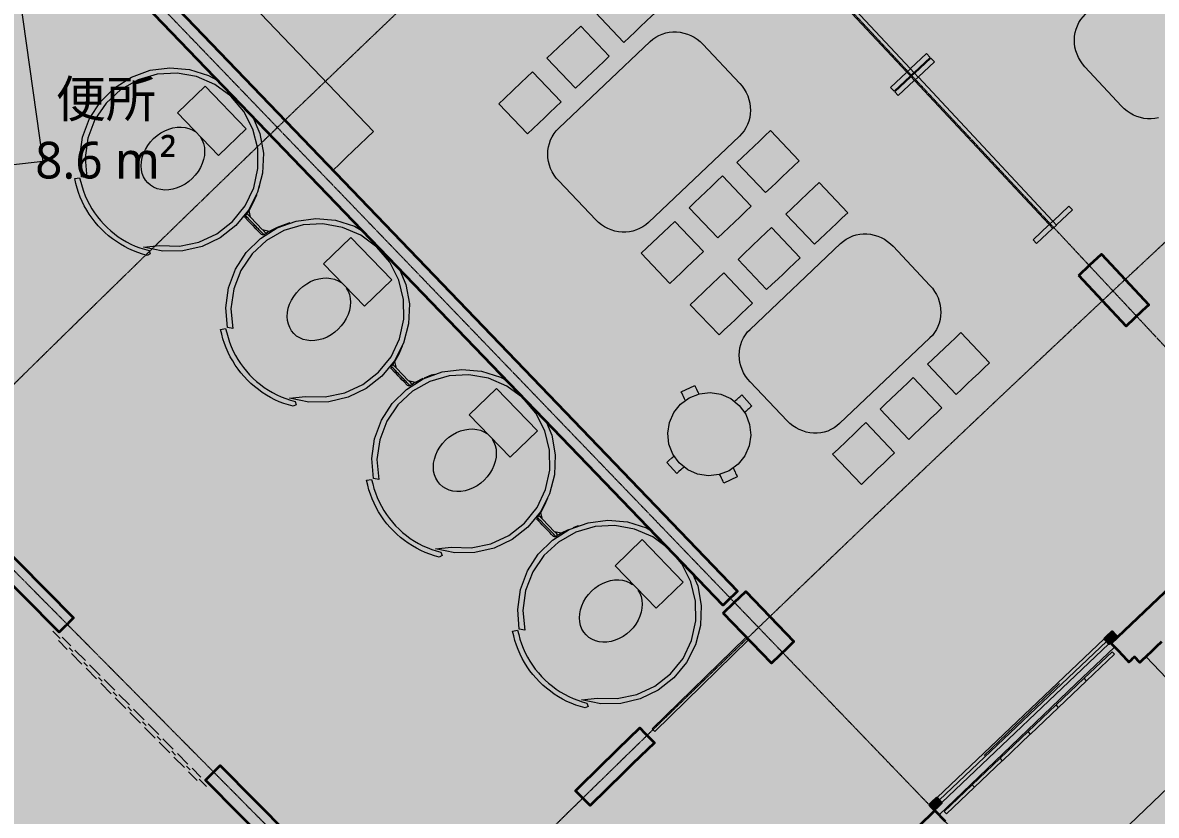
# Model space of a CAD drawing. Header units: millimetres. Extents: x -31757 to 121236, y -27283 to 63658.
# Drawn here: x 64712 to 71250, y 41311 to 45878 of the extents above; entities that cross this region are included whole.
import ezdxf

# ---------------------------------------------------------------- set-up
doc = ezdxf.new("R2010")
doc.units = ezdxf.units.MM
doc.linetypes.add('DASHDOT', pattern=[3.556, 2.54, -0.508, 0, -0.508])
for name, color, linetype, lineweight in [('01_切断（構造・壁）', 7, 'Continuous', 35), ('03_切断（ガラス）', 5, 'Continuous', 13), ('06_部屋の色', 8, 'Continuous', 0), ('07_切断（建具）', 7, 'Continuous', 18), ('10_見えがかり', 7, 'Continuous', 13), ('11_見えがかり（家具）', 8, 'Continuous', 9), ('12_見えがかり（ガラス）', 5, 'Continuous', 9), ('40_通り芯', 1, 'DASHDOT', 9), ('50_寸法', 3, 'Continuous', 9), ('60_部屋名・面積', 7, 'Continuous', 13), ('70_断面の位置', 6, 'DASHDOT', 9)]:
    doc.layers.add(name, color=color, linetype=linetype, lineweight=lineweight)
doc.styles.add('JP', font='NotoSansCJKjp-Regular.otf')

msp = doc.modelspace()

# ---------------------------------------------------------------- hatches: boundary and pattern name
at = {"layer": '01_切断（構造・壁）'}
for points in [[(70802.2, 44422.1), (70866.9, 44482.6), (70933.7, 44545), (71206.9, 44252.8), (71168.8, 44217.2), (71075.4, 44129.9)], [(71086.6, 42199.7), (71082.1, 42204.4), (71081.7, 42204.9), (71031.1, 42258.2), (70995.8, 42295.5), (70988.7, 42302.9), (71452.3, 42742.8), (71922.5, 43189), (71963.6, 43228), (72005.2, 43267.5), (72005.2, 43267.5), (72005.2, 43267.5), (72063.8, 43204.8), (72097.4, 43168.9), (72103.7, 43162.2), (72107.7, 43158), (72107.7, 43158), (72107.7, 43158), (72094.8, 43145.8), (72076.3, 43128.2), (72093.9, 43109.7), (72107.3, 43095.5), (72097.9, 43086.6), (72085.5, 43074.9), (72085.5, 43074.9), (72066.1, 43056.5), (72042, 43033.6), (72013.2, 43006.3), (72005.7, 42999.1), (72005.6, 42999), (72004.9, 42998.4), (72000.9, 42994.6), (72000.9, 42994.6), (71981.5, 42976.2), (71957.3, 42953.3), (71926.5, 42924), (71896.9, 42895.9), (71872.7, 42872.9), (71853.3, 42854.6), (71853.3, 42854.6), (71841.9, 42843.7), (71832.8, 42835), (71812.2, 42815.5), (71788, 42792.6), (71768.7, 42774.2), (71768.7, 42774.2), (71757.2, 42763.3), (71746.9, 42753.6), (71746.9, 42753.6), (71727.6, 42735.2), (71703.4, 42712.3), (71672.6, 42683), (71642.9, 42654.9), (71618.8, 42631.9), (71587.9, 42602.7), (71558.3, 42574.5), (71534.1, 42551.6), (71514.7, 42533.2), (71514.7, 42533.2), (71503.3, 42522.3), (71500.7, 42519.9), (71473.6, 42494.2), (71449.5, 42471.3), (71430.1, 42452.9), (71430.1, 42452.9), (71418.6, 42442), (71408.3, 42432.3), (71408.3, 42432.3), (71402.7, 42426.9), (71402.7, 42426.9), (71345.5, 42372.6), (71345.5, 42372.6), (71334, 42361.7), (71323.7, 42351.9), (71323.7, 42351.9), (71304.3, 42333.5), (71280.2, 42310.6), (71249.3, 42281.4), (71219.7, 42253.2), (71195.5, 42230.3), (71164.7, 42201), (71154.4, 42191.3), (71123.4, 42223.9), (71107.4, 42208.7), (71106, 42207.4), (71092, 42194.1), (71092, 42194.1), (71092, 42194.1)], [(68752.3, 42474.9), (68816.1, 42536.3), (68881.9, 42599.7), (69159.4, 42311.6), (69121.8, 42275.4), (69029.8, 42186.7)], [(70950.6, 42328.6), (70966.6, 42343.8), (70994.1, 42369.9), (71011.5, 42351.6), (71021.6, 42340.9), (70994.1, 42314.8), (70978.1, 42299.6), (70960.7, 42317.9)], [(69940.9, 41370.4), (69956.8, 41385.5), (69984.1, 41411.4), (70001.5, 41393.1), (70011.6, 41382.4), (69984.5, 41356.6), (69968.6, 41341.6), (69951.1, 41359.8)], [(69069.1, 40256.8), (69064.1, 40262), (69012.7, 40314.5), (68969.7, 40358.5), (69444.7, 40822.7), (69524.7, 40900.9), (69525, 40901.1), (69525.3, 40901.5), (69606.9, 40981.2), (69971.8, 41337.7), (69971.8, 41337.7), (69971.8, 41337.7), (70031.8, 41276.4), (70055.5, 41252.1), (70066.1, 41241.2), (70069.3, 41238), (70072.5, 41234.6), (70076.6, 41230.5), (70045.6, 41200.1), (70077, 41168), (70077, 41168), (70077, 41168), (70068.7, 41159.9), (70055.6, 41147), (70055.6, 41147), (70036.4, 41128.3), (70012.7, 41105.1), (69984.8, 41077.8), (69982.5, 41075.6), (69976.5, 41069.7), (69972.1, 41065.4), (69972.1, 41065.4), (69967, 41060.5), (69967, 41060.5), (69910, 41004.8), (69910, 41004.8), (69902.5, 40997.5), (69899.7, 40994.7), (69869.4, 40965.1), (69845.6, 40941.9), (69816.2, 40913.1), (69805.9, 40903.1), (69805.1, 40902.2), (69805.1, 40902.2), (69785.9, 40883.5), (69762.1, 40860.3), (69732.7, 40831.5), (69702.4, 40801.9), (69678.6, 40778.7), (69649.2, 40749.9), (69633, 40734), (69633, 40734), (69576, 40678.4), (69576, 40678.4), (69565.7, 40668.3), (69554.5, 40657.4), (69554.5, 40657.4), (69535.4, 40638.7), (69511.6, 40615.5), (69492.5, 40596.8), (69492.5, 40596.8), (69482.2, 40586.7), (69471, 40575.8), (69471, 40575.8), (69466, 40570.8), (69466, 40570.8), (69409, 40515.2), (69409, 40515.2), (69398.7, 40505.1), (69387.5, 40494.2), (69387.5, 40494.2), (69368.4, 40475.5), (69344.6, 40452.2), (69325.5, 40433.5), (69325.5, 40433.5), (69319.6, 40427.8), (69315.2, 40423.5), (69311.4, 40419.8), (69304, 40412.6), (69304, 40412.6), (69284.9, 40393.9), (69261.1, 40370.6), (69231.7, 40341.9), (69201.4, 40312.3), (69148.2, 40260.3), (69137, 40249.4), (69105.6, 40281.6), (69074.5, 40251.2), (69074.5, 40251.2), (69074.5, 40251.2)]]:
    msp.add_hatch(color=7, dxfattribs=at).paths.add_polyline_path(points)
at = {"layer": '06_部屋の色', "true_color": 0xe9dfcf}
for points in [[(65518, 54580.1), (74066.1, 45167.3), (73035.6, 44217.5), (73059.3, 44191.8), (72028.9, 43242.2), (72005, 43267.7), (68750.7, 46747.5), (68802.2, 46797.3), (68871, 46876.4), (68932.6, 46961.2), (68986.6, 47051.1), (69032.6, 47145.3), (69070.2, 47243.1), (69099, 47343.9), (69119, 47446.8), (69130, 47551.1), (69131.8, 47655.9), (69124.5, 47760.5), (69108.1, 47864), (69082.8, 47965.7), (69048.6, 48064.8), (69006, 48160.6), (68955.2, 48252.3), (68896.6, 48339.2), (68830.6, 48420.7), (68757.8, 48496.1), (68678.6, 48564.8), (68593.8, 48626.5), (68504, 48680.4), (68409.8, 48726.4), (68311.9, 48764), (68211.1, 48792.9), (68108.2, 48812.9), (68004, 48823.8), (67899.1, 48825.7), (67794.6, 48818.3), (67691, 48801.9), (67589.3, 48776.6), (67490.2, 48742.5), (67394.4, 48699.8), (67302.7, 48649), (67215.8, 48590.4), (67134.4, 48524.4), (67110.5, 48501.4), (63320, 52554.5)], [(61585.6, 50908.4), (63320, 52554.5), (67110.5, 48501.4), (67059, 48451.6), (66990.2, 48372.5), (66928.6, 48287.7), (66874.6, 48197.8), (66828.6, 48103.6), (66791.1, 48005.7), (66762.2, 47904.9), (66742.2, 47802), (66731.2, 47697.8), (66729.4, 47593), (66736.7, 47488.4), (66753.1, 47384.9), (66778.4, 47283.1), (66812.6, 47184), (66855.2, 47088.3), (66906, 46996.6), (66964.7, 46909.7), (67030.6, 46828.2), (67103.4, 46752.8), (67182.6, 46684), (67267.4, 46622.4), (67357.2, 46568.4), (67451.5, 46522.4), (67549.3, 46484.9), (67650.1, 46456), (67753, 46436), (67857.2, 46425), (67962.1, 46423.2), (68066.6, 46430.5), (68170.2, 46446.9), (68271.9, 46472.3), (68371, 46506.4), (68466.8, 46549), (68558.5, 46599.9), (68645.4, 46658.5), (68726.8, 46724.4), (68750.7, 46747.5), (72005, 43267.7), (70988.4, 42303), (71012.5, 42277.6), (69996.1, 41313.1), (69971.8, 41338.3), (60493.7, 51180.5), (60929.3, 51593.9)], [(67967.2, 39379.3), (58346, 49081.7), (60493.7, 51180.5), (69971.8, 41338.3), (68969.5, 40358.8), (68994, 40333.7), (67991.8, 39354.4)], [(60953.9, 49121.6), (61066.2, 49230.8), (61178.6, 49339.9), (61251.3, 49410.5), (61388.7, 49543.5), (61403.5, 49557.8), (61411.6, 49565.7), (61741.6, 49884.2), (64100.2, 47434.9), (64447.6, 44985.9), (67942.1, 41409.8), (67889.1, 41358), (67793.3, 41264.2), (67513.4, 40989.6), (67464.8, 40941.7), (67365.7, 40844.2), (67348.8, 40827.5), (67253.1, 40733.1), (67226.8, 40707.2), (66936.1, 40419.6), (63415, 43970.6), (63049.8, 46416.3), (60673.5, 48848), (60674.9, 48849.4), (60877, 49046.7)], [(58346, 49081.7), (67967.2, 39379.3), (66979.3, 38385.2), (67004.1, 38360.5), (66016.4, 37366.6), (65991.4, 37391.1), (62587.7, 40724.5), (62601.4, 40737.7), (62670.1, 40816.8), (62731.7, 40901.6), (62785.7, 40991.4), (62831.7, 41085.7), (62869.3, 41183.5), (62898.2, 41284.3), (62918.2, 41387.2), (62929.1, 41491.5), (62930.9, 41596.3), (62923.6, 41700.8), (62907.2, 41804.4), (62881.9, 41906.1), (62847.7, 42005.2), (62805.1, 42101), (62754.3, 42192.7), (62695.7, 42279.6), (62629.7, 42361), (62556.9, 42436.4), (62477.8, 42505.2), (62392.9, 42566.8), (62303.1, 42620.8), (62208.9, 42666.8), (62111, 42704.4), (62010.2, 42733.3), (61907.3, 42753.3), (61803.1, 42764.2), (61698.3, 42766), (61593.7, 42758.7), (61490.1, 42742.3), (61388.4, 42717), (61289.3, 42682.8), (61193.5, 42640.2), (61101.9, 42589.4), (61014.9, 42530.8), (60933.5, 42464.8), (60871.7, 42405.1), (56229.2, 46951.8)], [(71004.3, 44337.7), (73081.2, 46251.8), (74066.1, 45167.3), (73035.6, 44217.5), (73059.3, 44191.8), (72028.9, 43242.2)], [(69971.8, 41338.3), (68955.6, 42393.5), (71004.3, 44337.7), (72005, 43267.7), (70988.4, 42303), (71012.5, 42277.6), (69996.1, 41313.1)], [(67967.2, 39379.3), (66935.6, 40419.5), (68955.6, 42393.5), (69971.8, 41338.3), (68969.5, 40358.8), (68994, 40333.7), (67991.8, 39354.4)]]:
    msp.add_hatch(color=8, dxfattribs=at).paths.add_polyline_path(points)
at = {"layer": '06_部屋の色', "true_color": 0x6fa96e}
h = msp.add_hatch(color=8, dxfattribs=at)
h.paths.add_polyline_path([(63901.6, 51933.9), (64015.3, 52040.2), (64244.4, 52253.9), (64474, 52467.2), (64703.8, 52680.2), (64934, 52892.8), (65164.5, 53105), (65395.3, 53316.9), (65626.5, 53528.5), (65857.9, 53739.7), (66089.8, 53950.5), (73081.4, 46251.4), (72861.5, 46051.3), (72641.8, 45851), (72422.5, 45650.2), (72203.5, 45449.2), (71984.8, 45247.8), (71766.4, 45046), (71548.3, 44843.9), (71330.5, 44641.5), (71113, 44438.8), (71005.1, 44337.9), (71005.1, 44337.9), (71005.1, 44337.9), (71005.1, 44337.9), (70895.9, 44235.7), (70679, 44032.3), (70462.5, 43828.5), (70246.3, 43624.4), (70030.4, 43420), (69814.8, 43215.3), (69599.5, 43010.2), (69384.6, 42804.8), (69169.9, 42599), (68955.6, 42393), (61741.6, 49884.2), (61967.4, 50101.3), (62193.6, 50318.2), (62420.2, 50534.6), (62647.1, 50750.8), (62874.3, 50966.6), (63101.8, 51182), (63329.7, 51397.1), (63557.9, 51611.8), (63786.4, 51826.2), (63897.9, 51930.5)])
h.paths.add_polyline_path([(66729.4, 47593), (66736.7, 47488.4), (66753.1, 47384.9), (66778.4, 47283.1), (66812.6, 47184), (66855.2, 47088.3), (66906, 46996.6), (66964.7, 46909.7), (67030.6, 46828.2), (67103.4, 46752.8), (67182.6, 46684), (67267.4, 46622.4), (67357.2, 46568.4), (67451.5, 46522.4), (67549.3, 46484.9), (67650.1, 46456), (67753, 46436), (67857.2, 46425), (67962.1, 46423.2), (68066.6, 46430.5), (68170.2, 46446.9), (68271.9, 46472.3), (68371, 46506.4), (68466.8, 46549), (68558.5, 46599.9), (68645.4, 46658.5), (68726.8, 46724.4), (68747.7, 46744.6), (68751.3, 46748), (68751.3, 46748), (68802.2, 46797.3), (68871, 46876.4), (68932.6, 46961.2), (68986.6, 47051.1), (69032.6, 47145.3), (69070.2, 47243.1), (69099, 47343.9), (69119, 47446.8), (69130, 47551.1), (69131.8, 47655.9), (69124.5, 47760.5), (69108.1, 47864), (69082.8, 47965.7), (69048.6, 48064.8), (69006, 48160.6), (68955.2, 48252.3), (68896.6, 48339.2), (68830.6, 48420.7), (68757.8, 48496.1), (68678.6, 48564.8), (68593.8, 48626.5), (68504, 48680.4), (68409.8, 48726.4), (68311.9, 48764), (68211.1, 48792.9), (68108.2, 48812.9), (68004, 48823.8), (67899.1, 48825.7), (67794.6, 48818.3), (67691, 48801.9), (67589.3, 48776.6), (67490.2, 48742.5), (67394.4, 48699.8), (67302.7, 48649), (67215.8, 48590.4), (67134.4, 48524.4), (67111.1, 48501.9), (67059, 48451.6), (66990.2, 48372.5), (66928.6, 48287.7), (66874.6, 48197.8), (66828.6, 48103.6), (66791.1, 48005.7), (66762.2, 47904.9), (66742.2, 47802), (66731.2, 47697.8)], flags=0)
at = {"layer": '06_部屋の色', "true_color": 0x86bc78}
h = msp.add_hatch(color=8, dxfattribs=at)
h.paths.add_polyline_path([(57514.3, 45692.3), (57624.6, 45804.9), (57844.2, 46028.4), (58064.2, 46251.6), (58284.4, 46474.5), (58505.1, 46697), (58726, 46919.1), (58947.3, 47141), (59169, 47362.5), (59391, 47583.6), (59613.3, 47804.4), (66936.1, 40419.6), (66725.2, 40210), (66514.5, 40000.2), (66304.2, 39790), (66094.2, 39579.6), (65884.6, 39368.8), (65675.2, 39157.6), (65466.2, 38946.2), (65257.5, 38734.4), (65049.2, 38522.3), (64944.5, 38415.4), (64841.1, 38309.9), (64633.4, 38097.1), (64426, 37884.1), (64219, 37670.7), (64012.3, 37457), (63805.9, 37243), (63599.8, 37028.7), (63394.1, 36814), (63188.7, 36599.1), (62983.6, 36383.8), (55447.8, 43551.2), (55663.9, 43778), (55880.4, 44004.6), (56097.2, 44230.8), (56314.3, 44456.7), (56531.9, 44682.2), (56749.7, 44907.4), (56967.9, 45132.3), (57186.5, 45356.8), (57405.4, 45581), (57510.8, 45688.7)])
h.paths.add_polyline_path([(60530.3, 41638.2), (60528.5, 41533.4), (60535.8, 41428.8), (60552.2, 41325.2), (60577.6, 41223.5), (60611.7, 41124.4), (60654.3, 41028.6), (60705.1, 40937), (60763.8, 40850), (60829.7, 40768.6), (60902.6, 40693.2), (60981.7, 40624.4), (61066.5, 40562.8), (61156.3, 40508.8), (61250.6, 40462.8), (61348.4, 40425.3), (61449.2, 40396.4), (61552.1, 40376.4), (61656.4, 40365.4), (61761.2, 40363.6), (61865.7, 40370.9), (61969.3, 40387.3), (62071, 40412.6), (62170.1, 40446.8), (62265.9, 40489.4), (62357.6, 40540.2), (62444.5, 40598.9), (62525.9, 40664.8), (62583.5, 40720.4), (62587.2, 40724), (62601.4, 40737.7), (62670.1, 40816.8), (62731.7, 40901.6), (62785.7, 40991.4), (62831.7, 41085.7), (62869.3, 41183.5), (62898.2, 41284.3), (62918.2, 41387.2), (62929.1, 41491.5), (62930.9, 41596.3), (62923.6, 41700.8), (62907.2, 41804.4), (62881.9, 41906.1), (62847.7, 42005.2), (62805.1, 42101), (62754.3, 42192.7), (62695.7, 42279.6), (62629.7, 42361), (62556.9, 42436.4), (62477.8, 42505.2), (62392.9, 42566.8), (62303.1, 42620.8), (62208.9, 42666.8), (62111, 42704.4), (62010.2, 42733.3), (61907.3, 42753.3), (61803.1, 42764.2), (61698.3, 42766), (61593.7, 42758.7), (61490.1, 42742.3), (61388.4, 42717), (61289.3, 42682.8), (61193.5, 42640.2), (61101.9, 42589.4), (61014.9, 42530.8), (60933.5, 42464.8), (60871.2, 42404.6), (60858.1, 42392), (60789.3, 42312.8), (60727.7, 42228), (60673.7, 42138.2), (60627.7, 42044), (60590.2, 41946.1), (60561.3, 41845.3), (60541.3, 41742.4)], flags=0)
at = {"layer": '06_部屋の色', "true_color": 0xd5ebee}
msp.add_hatch(color=8, dxfattribs=at).paths.add_polyline_path([(68208.2, 41669.4), (68101.8, 41565.7), (67995.4, 41461.9), (67942.1, 41409.8), (64447.6, 44985.9), (64100.2, 47434.9), (68955.6, 42393), (68848.6, 42289.8), (68741.7, 42186.6), (68634.8, 42083.3), (68528.1, 41980), (68421.4, 41876.5), (68314.8, 41773)])
at = {"layer": '06_部屋の色', "true_color": 0xd8ccb8}
msp.add_hatch(color=8, dxfattribs=at).paths.add_polyline_path([(46090.2, 13394.3), (46610.4, 14131.8), (47134.1, 14866.8), (47661.3, 15599.3), (48191.9, 16329.3), (48725.9, 17056.8), (49263.4, 17781.8), (49804.3, 18504.2), (50348.5, 19224.1), (50896.2, 19941.4), (51447.2, 20656.2), (52001.6, 21368.3), (52559.4, 22077.8), (53120.5, 22784.7), (53684.9, 23488.9), (54252.6, 24190.4), (54823.6, 24889.3), (55397.9, 25585.4), (55975.5, 26278.9), (56556.3, 26969.6), (57140.4, 27657.6), (57727.8, 28342.8), (58318.3, 29025.2), (58912.1, 29704.9), (59509, 30381.7), (60109.2, 31055.7), (60712.5, 31726.9), (61318.9, 32395.3), (61928.6, 33060.7), (62541.3, 33723.3), (63157.1, 34383), (63776.1, 35039.8), (64398.1, 35693.7), (65023.3, 36344.6), (65651.4, 36992.6), (66282.7, 37637.6), (66916.9, 38279.6), (67554.2, 38918.6), (68194.5, 39554.6), (68837.8, 40187.6), (69484, 40817.5), (70133.2, 41444.4), (70785.4, 42068.3), (71440.5, 42689), (72098.5, 43306.7), (72759.4, 43921.2), (73423.2, 44532.7), (74089.9, 45140.9), (75098.3, 44030.5), (74436.8, 43427), (73778.2, 42820.3), (73122.5, 42210.6), (72469.6, 41597.8), (71819.7, 40981.9), (71172.6, 40363), (70528.5, 39741), (69887.3, 39116), (69249.1, 38487.9), (68613.8, 37856.9), (67981.5, 37222.9), (67352.2, 36585.9), (66726, 35945.9), (66102.7, 35303), (65482.5, 34657.2), (64865.3, 34008.5), (64251.2, 33356.8), (63640.2, 32702.3), (63032.2, 32044.9), (62427.4, 31384.7), (61825.7, 30721.6), (61227.1, 30055.6), (60631.7, 29386.9), (60039.4, 28715.3), (59450.3, 28041), (58864.3, 27363.9), (58281.6, 26684.1), (57702.1, 26001.5), (57125.8, 25316.2), (56552.7, 24628.2), (55982.9, 23937.5), (55416.4, 23244.1), (54853.1, 22548), (54293.1, 21849.3), (53736.4, 21148), (53183.1, 20444), (52633, 19737.5), (52086.3, 19028.4), (51542.9, 18316.7), (51002.9, 17602.4), (50466.3, 16885.6), (49933, 16166.3), (49403.2, 15444.5), (48876.7, 14720.2), (48353.7, 13993.4), (47834.1, 13264.2), (47317.9, 12532.5), (46805.2, 11798.4), (46296, 11061.9), (45790.2, 10323), (45287.9, 9581.8), (44789.2, 8838.1), (44293.9, 8092.2), (43802.2, 7343.9), (43313.9, 6593.3), (42829.3, 5840.4), (42348.2, 5085.2), (41870.6, 4327.7), (41396.6, 3568.1), (40122.1, 4359.1), (40599.9, 5124.8), (41081.2, 5888.2), (41566.1, 6649.3), (42054.6, 7408.1), (42546.7, 8164.7), (43042.3, 8918.9), (43541.5, 9670.8), (44044.2, 10420.3), (44550.4, 11167.4), (45060.2, 11912.1), (45573.4, 12654.4)])

# ---------------------------------------------------------------- linework, layer by layer
at = {"layer": '01_切断（構造・壁）'}
for points in [[(68835.3, 42603.2), (68822.3, 42590.6), (68781.6, 42551.5), (68752.7, 42523.6), (68750.3, 42521.3), (68468.2, 42814.1), (66969.8, 44369.2), (66969.8, 44369.2), (63917.5, 47537), (63961.5, 47579.3), (64002.3, 47618.7), (64005.4, 47621.7), (64028.3, 47597.8), (66421.8, 45110.9), (66421.8, 45110.9), (68835.3, 42603.2), (68835.3, 42603.2), (68835.3, 42603.2)], [(64051.9, 43411.5), (65006, 42448.8), (64980.4, 42423.5), (64970, 42413.1), (64954.1, 42397.3), (64922.4, 42365.9), (62637.1, 44669.1)], [(70802.2, 44422.1), (70866.9, 44482.6), (70933.7, 44545), (71206.9, 44252.8), (71168.8, 44217.2), (71075.4, 44129.9), (70802.2, 44422.1)], [(71086.6, 42199.7), (71082.1, 42204.4), (71081.7, 42204.9), (71031.1, 42258.2), (70995.8, 42295.5), (70988.7, 42302.9), (71452.3, 42742.8)], [(68752.3, 42474.9), (68816.1, 42536.3), (68881.9, 42599.7), (69159.4, 42311.6), (69121.8, 42275.4), (69029.8, 42186.7), (68752.3, 42474.9)], [(70950.6, 42328.6), (70966.6, 42343.8), (70994.1, 42369.9), (71011.5, 42351.6), (71021.6, 42340.9), (70994.1, 42314.8), (70978.1, 42299.6), (70960.7, 42317.9), (70950.6, 42328.6)], [(71280.2, 42310.6), (71249.3, 42281.4), (71219.7, 42253.2), (71195.5, 42230.3), (71164.7, 42201), (71154.4, 42191.3), (71123.4, 42223.9), (71107.4, 42208.7), (71106, 42207.4), (71092, 42194.1), (71092, 42194.1), (71092, 42194.1), (71086.6, 42199.7)], [(68027.1, 41576.4), (68147, 41693.3), (68271.1, 41814.2), (68271.1, 41814.2), (68271.1, 41814.2), (68299.7, 41784.8), (68354.8, 41728.2), (68273.7, 41649.2), (68227.9, 41604.6), (68176.7, 41554.6), (67984.1, 41366.9), (67955.4, 41396.3), (67900.2, 41452.7), (67900.2, 41452.7), (67900.2, 41452.7), (67930.9, 41482.7), (68027.1, 41576.4)], [(66783.6, 40595.2), (66729.8, 40541.8), (66729.8, 40541.8), (66729.8, 40541.8), (66162.6, 41113.5), (65766.4, 41512.8), (65801.5, 41547.7), (65851.9, 41597.7), (65851.9, 41597.7), (65851.9, 41597.7), (66247.9, 41198.1), (66766.4, 40674.9), (66814.7, 40626.1), (66814.7, 40626.1), (66814.7, 40626.1), (66783.6, 40595.2)], [(69940.9, 41370.4), (69956.8, 41385.5), (69984.1, 41411.4), (70001.5, 41393.1), (70011.6, 41382.4), (69984.5, 41356.6), (69968.6, 41341.6), (69951.1, 41359.8), (69940.9, 41370.4)], [(69606.9, 40981.2), (69971.8, 41337.7), (69971.8, 41337.7), (69971.8, 41337.7), (70031.8, 41276.4)]]:
    msp.add_lwpolyline(points, dxfattribs=at)
at = {"layer": '03_切断（ガラス）'}
for points in [[(70964.3, 42314.1), (69997.9, 41397)], [(70256.9, 41655.8), (70473.9, 41863.1), (70690.9, 42070.4)]]:
    msp.add_lwpolyline(points, dxfattribs=at)
at = {"layer": '07_切断（建具）'}
for points in [[(64885.4, 42371.5), (64927.7, 42328.9)], [(64980.5, 42275.7), (65001.6, 42254.4)], [(65086.2, 42169.2), (65065, 42190.5)], [(65170.7, 42084), (65149.6, 42105.3)], [(65234.1, 42020.1), (65255.2, 41998.8)], [(65318.6, 41935), (65339.8, 41913.7)], [(65403.2, 41849.8), (65424.3, 41828.5)], [(65508.8, 41743.3), (65487.7, 41764.6)], [(65572.2, 41679.4), (65593.3, 41658.1)], [(65656.7, 41594.3), (65677.9, 41573)], [(65773, 41477.1), (65730.7, 41519.7)]]:
    msp.add_lwpolyline(points, dxfattribs=at)
at = {"layer": '10_見えがかり'}
for points in [[(65044.1, 44872.7), (65034.1, 44898.8), (65025.5, 44925.3), (65018.1, 44952.3), (65012.1, 44979.5), (65039.5, 44984.9), (65047.1, 44960), (65054.5, 44933.1), (65063.2, 44906.6), (65073.3, 44880.6), (65084.7, 44855.1), (65097.4, 44830.3), (65111.4, 44806.1), (65126.6, 44782.7), (65143, 44760.1), (65160.6, 44738.4), (65179.3, 44717.7), (65199, 44697.9), (65219.6, 44679.2), (65241.3, 44661.5), (65263.8, 44645), (65287.1, 44629.7), (65311.2, 44615.6), (65336, 44602.8), (65361.5, 44591.3), (65387.4, 44581.1), (65413.9, 44572.3), (65440.8, 44564.8), (65447.3, 44545.5), (65429.7, 44536.7), (65402.8, 44544.3), (65376.4, 44553.2), (65350.4, 44563.4), (65324.9, 44574.9), (65300.1, 44587.6), (65275.9, 44601.5), (65252.4, 44616.5), (65229.6, 44632.7), (65207.7, 44650), (65186.7, 44668.3), (65166.5, 44687.7), (65147.4, 44708), (65129.3, 44729.2), (65112.2, 44751.3), (65096.2, 44774.2), (65081.4, 44797.8), (65067.7, 44822.2), (65055.3, 44847.1), (65044.1, 44872.7)], [(65885.9, 44003.6), (65875.9, 44029.6), (65867.3, 44056.2), (65859.9, 44083.1), (65853.9, 44110.4), (65881.3, 44115.7), (65888.9, 44090.9), (65896.3, 44064), (65905, 44037.5), (65915.1, 44011.4), (65926.5, 43986), (65939.3, 43961.1), (65953.2, 43937), (65968.5, 43913.6), (65984.9, 43891), (66002.4, 43869.3), (66021.1, 43848.5), (66040.8, 43828.7), (66061.5, 43810), (66083.1, 43792.4), (66105.6, 43775.9), (66129, 43760.6), (66153.1, 43746.5), (66177.9, 43733.7), (66203.3, 43722.2), (66229.3, 43712), (66255.8, 43703.1), (66282.7, 43695.7), (66289.1, 43676.3), (66271.5, 43667.6), (66244.7, 43675.2), (66218.2, 43684.1), (66192.2, 43694.3), (66166.8, 43705.7), (66141.9, 43718.4), (66117.7, 43732.3), (66094.2, 43747.4), (66071.5, 43763.6), (66049.5, 43780.8), (66028.5, 43799.2), (66008.4, 43818.5), (65989.2, 43838.8), (65971.1, 43860), (65954, 43882.1), (65938, 43905), (65923.2, 43928.7), (65909.6, 43953), (65897.1, 43978), (65885.9, 44003.6)], [(66727.7, 43134.4), (66717.8, 43160.5), (66709.1, 43187), (66701.8, 43214), (66695.8, 43241.2), (66723.2, 43246.6), (66730.8, 43221.7), (66738.1, 43194.8), (66746.8, 43168.3), (66756.9, 43142.3), (66768.4, 43116.8), (66781.1, 43092), (66795.1, 43067.8), (66810.3, 43044.4), (66826.7, 43021.8), (66844.3, 43000.1), (66862.9, 42979.4), (66882.6, 42959.6), (66903.3, 42940.9), (66924.9, 42923.2), (66947.5, 42906.7), (66970.8, 42891.4), (66994.9, 42877.3), (67019.7, 42864.5), (67045.1, 42853), (67071.1, 42842.8), (67097.6, 42834), (67124.5, 42826.5), (67131, 42807.2), (67113.3, 42798.4), (67086.5, 42806), (67060, 42814.9), (67034, 42825.1), (67008.6, 42836.6), (66983.7, 42849.3), (66959.5, 42863.1), (66936, 42878.2), (66913.3, 42894.4), (66891.4, 42911.7), (66870.3, 42930), (66850.2, 42949.4), (66831, 42969.7), (66812.9, 42990.9), (66795.8, 43013), (66779.9, 43035.9), (66765, 43059.5), (66751.4, 43083.9), (66738.9, 43108.8), (66727.7, 43134.4)], [(67569.5, 42265.3), (67559.6, 42291.3), (67550.9, 42317.9), (67543.6, 42344.8), (67537.6, 42372.1), (67565, 42377.4), (67572.6, 42352.6), (67579.9, 42325.7), (67588.7, 42299.1), (67598.8, 42273.1), (67610.2, 42247.7), (67622.9, 42222.8), (67636.9, 42198.7), (67652.1, 42175.3), (67668.5, 42152.7), (67686.1, 42131), (67704.7, 42110.2), (67724.4, 42090.4), (67745.1, 42071.7), (67766.8, 42054.1), (67789.3, 42037.6), (67812.6, 42022.3), (67836.7, 42008.2), (67861.5, 41995.4), (67886.9, 41983.8), (67912.9, 41973.7), (67939.4, 41964.8), (67966.3, 41957.4), (67972.8, 41938), (67955.2, 41929.2), (67928.3, 41936.9), (67901.9, 41945.8), (67875.9, 41956), (67850.4, 41967.4), (67825.6, 41980.1), (67801.3, 41994), (67777.8, 42009.1), (67755.1, 42025.2), (67733.2, 42042.5), (67712.1, 42060.9), (67692, 42080.2), (67672.9, 42100.5), (67654.7, 42121.7), (67637.7, 42143.8), (67621.7, 42166.7), (67606.9, 42190.4), (67593.2, 42214.7), (67580.8, 42239.7), (67569.5, 42265.3)], [(64968.9, 42267), (64918.9, 42317.4)], [(64939.3, 42337.6), (64989.3, 42287.2)], [(69985.6, 41412.8), (70949.1, 42327.2)], [(70976.6, 42298.2), (70013.1, 41383.8)], [(65053.5, 42181.8), (64992.9, 42242.9)], [(65013.2, 42263), (65073.8, 42202)], [(69997.9, 41313.8), (70133.2, 41444.4), (70785.4, 42068.3), (71008.2, 42279.4)], [(70847, 42085.6), (70833.3, 42100.1), (70994.9, 42253.5), (71008.6, 42238.9), (70847, 42085.6)], [(65097.7, 42177.8), (65158.3, 42116.8)], [(65138, 42096.7), (65077.4, 42157.7)], [(65222.5, 42011.5), (65162, 42072.5)], [(65182.3, 42092.7), (65242.8, 42031.6)], [(70685.4, 41932.2), (70671.7, 41946.8), (70831.8, 42098.7)], [(70845.6, 42084.2), (70685.4, 41932.2)], [(65307.1, 41926.3), (65246.5, 41987.4)], [(65266.8, 42007.5), (65327.4, 41946.4)], [(65351.3, 41922.3), (65411.9, 41861.3)], [(70523.8, 41778.9), (70510.1, 41793.4), (70670.2, 41945.4)], [(70684, 41930.9), (70523.8, 41778.9)], [(65391.6, 41841.1), (65331, 41902.2)], [(65476.2, 41756), (65415.6, 41817)], [(65435.8, 41837.1), (65496.4, 41776.1)], [(70362.3, 41625.5), (70348.5, 41640), (70508.6, 41792)], [(70522.4, 41777.5), (70362.3, 41625.5)], [(65560.7, 41670.8), (65500.1, 41731.8)], [(65520.4, 41751.9), (65580.9, 41690.9)], [(65645.2, 41585.6), (65584.6, 41646.7)], [(65604.9, 41666.8), (65665.5, 41605.7)], [(65689.4, 41581.6), (65739.4, 41531.2)], [(70200.7, 41472.2), (70186.9, 41486.7), (70347, 41638.7)], [(70360.8, 41624.2), (70200.7, 41472.2)], [(65719.2, 41511.1), (65669.2, 41561.5)], [(70039.1, 41318.8), (70025.3, 41333.3), (70185.4, 41485.3)], [(70199.2, 41470.8), (70039.1, 41318.8)]]:
    msp.add_lwpolyline(points, dxfattribs=at)
at = {"layer": '11_見えがかり（家具）'}
for points in [[(64360.6, 47408.3), (64440.3, 47484.9), (64480.1, 47523.1), (64520, 47561.3), (66735.2, 45252), (66695.9, 45214.4), (66656.7, 45176.8), (66617.6, 45139.1), (66578.4, 45101.5), (66539.2, 45063.8), (66503.2, 45029.2)], [(64187.8, 46797.2), (64578.3, 46840.6), (64829.1, 45078.7), (64440.4, 45034.7), (64187.8, 46797.2)], [(69809.3, 45594.4), (69035, 46422.2)], [(69055.9, 46441.8), (69830.1, 45613.9)], [(70778.1, 45800.5), (70781.4, 45821.1), (70786.8, 45841.2), (70794.1, 45860.5), (70803.2, 45879), (70814.2, 45896.3), (70826.9, 45912.4), (70841.2, 45927), (71370.6, 46415.4)], [(68210.9, 45794.2), (68178.5, 45763.6), (68013.6, 45938), (68046, 45968.7), (68143.5, 46060.7), (68175.9, 46091.3), (68208.4, 46122), (68373.1, 45947.4), (68340.6, 45916.8), (68308.2, 45886.1), (68275.8, 45855.5), (68243.3, 45824.9), (68210.9, 45794.2)], [(67933.3, 45531.3), (67900.9, 45500.6), (67735.7, 45674.6), (67768.1, 45705.4), (67865.3, 45797.6), (67897.7, 45828.3), (67930.2, 45859), (68095.2, 45684.7), (68062.8, 45654.1), (68030.4, 45623.4), (67998, 45592.7), (67965.6, 45562), (67933.3, 45531.3)], [(67741.4, 45142), (67744.5, 45162.7), (67749.7, 45182.9), (67756.8, 45202.5), (67765.9, 45221.1), (67776.8, 45238.7), (67789.3, 45255.1), (67803.5, 45270.1), (68330.5, 45769.7), (68346.2, 45783.1), (68363.2, 45794.8), (68381.4, 45804.7), (68400.5, 45812.7), (68420.4, 45818.8), (68440.9, 45822.9), (68461.8, 45824.9), (68482.8, 45824.8), (68503.9, 45822.7), (68524.7, 45818.5), (68545.1, 45812.3), (68564.9, 45804.2), (68583.9, 45794.1), (68601.9, 45782.3), (68618.8, 45768.9), (68634.3, 45753.9), (68846.9, 45528.3), (68861, 45511.9), (68873.4, 45494.3), (68884.2, 45475.6), (68893.1, 45456.1), (68900.1, 45435.8), (68905.1, 45415.1), (68908.1, 45394.1), (68909, 45373), (68907.9, 45352), (68904.7, 45331.3), (68899.5, 45311.1), (68892.3, 45291.7), (68883.2, 45273.1), (68872.3, 45255.6), (68859.7, 45239.3), (68845.5, 45224.5), (68320.6, 44726.8), (68305, 44713.4), (68288.1, 44701.7), (68270, 44691.7), (68251, 44683.6), (68231.2, 44677.5), (68210.7, 44673.4), (68189.9, 44671.3), (68168.9, 44671.3), (68147.8, 44673.3), (68127, 44677.4), (68106.6, 44683.6), (68086.8, 44691.6), (68067.7, 44701.5), (68049.6, 44713.3), (68032.7, 44726.6), (68017.1, 44741.5), (67803.2, 44965.9), (67789, 44982.2), (67776.5, 44999.7), (67765.6, 45018.3), (67756.6, 45037.8), (67749.6, 45058), (67744.4, 45078.8), (67741.4, 45099.8), (67740.4, 45120.9), (67741.4, 45142)], [(71261.3, 45329.2), (71240.9, 45325.5), (71220.2, 45323.8), (71199.2, 45324.1), (71178.3, 45326.6), (71157.6, 45331), (71137.3, 45337.5), (71117.7, 45345.8), (71098.8, 45356.1), (71080.9, 45368), (71064.2, 45381.7), (71048.8, 45396.8), (70837.9, 45624), (70824, 45640.5), (70811.7, 45658.2), (70801.1, 45676.9), (70792.3, 45696.5), (70785.4, 45716.8), (70780.6, 45737.5), (70777.7, 45758.5), (70776.9, 45779.6), (70778.1, 45800.5)], [(69832.9, 45613.8), (69925.2, 45700), (69945.6, 45678), (69853.4, 45591.9)], [(69856.8, 45588.2), (69949.1, 45674.4), (69969.5, 45652.5), (69877.3, 45566.3)], [(66042.1, 45329.1), (66079.6, 45239.5), (66100.2, 45126.5), (66095.9, 45011.7), (66067, 44900.6), (66014.8, 44798.3), (65941.8, 44709.6), (65851.5, 44638.7), (65747.9, 44589), (65636.1, 44562.7), (65521.3, 44561.2), (65408.8, 44584.4), (65500.8, 44593.8), (65615.6, 44590.7), (65728.1, 44613.9), (65832.3, 44662.1), (65922.7, 44732.9), (65994.6, 44822.4), (66044.3, 44925.9), (66069, 45038), (66067.4, 45152.9), (66039.7, 45264.3), (65987.3, 45366.5), (65913, 45454), (65820.7, 45522.3), (65715.2, 45567.7), (65602.2, 45587.8), (65487.5, 45581.7), (65377.3, 45549.5), (65277.3, 45493), (65192.8, 45415.3), (65128.3, 45320.3), (65087.2, 45213.1), (65071.6, 45099.3), (65082.4, 44985), (65050.7, 44990.4), (65041.8, 45104.9), (65057.7, 45218.7)], [(65057.7, 45218.7), (65097.8, 45326.3), (65160.1, 45422.8), (65241.7, 45503.6), (65338.8, 45564.9), (65446.8, 45603.9), (65560.7, 45618.7), (65675.1, 45608.5), (65784.7, 45574), (65832.8, 45546.3)], [(67656.1, 45267.8), (67623.8, 45237), (67458.3, 45410.8), (67490.6, 45441.6), (67587.7, 45534), (67620, 45564.8), (67652.4, 45595.5), (67817.7, 45421.6), (67785.4, 45390.8), (67753.1, 45360.1), (67720.8, 45329.3), (67688.4, 45298.6), (67656.1, 45267.8)], [(69717, 45505.3), (69809.2, 45591.6)], [(69829.7, 45569.7), (69737.5, 45483.4), (69717, 45505.3)], [(69810.7, 45593), (69831.5, 45612.4), (69852, 45590.5), (69831.2, 45571), (69810.7, 45593)], [(69834.6, 45567.4), (69855.4, 45586.9), (69875.9, 45564.9), (69855.1, 45545.5), (69834.6, 45567.4)], [(65764.9, 45512.1), (66000.9, 45267.4), (65841.8, 45113.8), (65605.6, 45358.2), (65764.9, 45512.1)], [(69741, 45479.8), (69833.1, 45566)], [(69853.6, 45544.1), (69761.5, 45457.9), (69741, 45479.8)], [(70630.7, 44716.2), (69856.4, 45544)], [(69877.2, 45563.5), (70651.4, 44735.5)], [(66046.3, 45324.2), (66076, 45293.4), (66145.7, 45221), (66180.6, 45184.9), (66215.4, 45148.7), (66250.3, 45112.6), (66285.1, 45076.4), (66320, 45040.2), (66354.8, 45004.1), (66389.7, 44967.9), (66424.5, 44931.7), (66459.3, 44895.6), (66494.2, 44859.4), (66563.9, 44787.1), (66598.7, 44750.9), (66633.6, 44714.8), (66658.8, 44688.6)], [(65433.3, 45170.1), (65449.1, 45191.1), (65467.1, 45210.4), (65487.1, 45227.8), (65508.5, 45242.9), (65531.2, 45255.5), (65554.7, 45265.3), (65578.6, 45272.3), (65602.5, 45276.2), (65626, 45277), (65648.6, 45274.7), (65670.1, 45269.3), (65690, 45261), (65707, 45250.4)], [(69028.3, 44929.4), (68996.1, 44899), (68831.2, 45073.3), (68863.5, 45103.8), (68960.3, 45195.3), (68992.6, 45225.8), (69024.9, 45256.2), (69189.6, 45081.6), (69157.3, 45051.2), (69125, 45020.8), (69092.8, 44990.3), (69060.6, 44959.9), (69028.3, 44929.4)], [(65737.5, 45218.8), (65747.5, 45201.4), (65755.2, 45181.3), (65759.8, 45159.7), (65761.4, 45136.9), (65759.8, 45113.5), (65755.1, 45089.8), (65747.4, 45066.2), (65736.8, 45043), (65723.5, 45020.8), (65707.7, 44999.9), (65689.8, 44980.5), (65669.9, 44963.2), (65648.4, 44948.1), (65625.8, 44935.5), (65602.3, 44925.7), (65578.5, 44918.7), (65554.6, 44914.8), (65531.1, 44914), (65508.5, 44916.2), (65487, 44921.6), (65467.1, 44929.9), (65449.1, 44941), (65433.3, 44954.8), (65420, 44971), (65409.4, 44989.3), (65401.7, 45009.5), (65397.1, 45031.1), (65395.5, 45053.8), (65397.1, 45077.2), (65401.7, 45101), (65409.4, 45124.6), (65420, 45147.8), (65433.3, 45170.1)], [(68752.4, 44668.1), (68720.2, 44637.6), (68555, 44811.6), (68587.2, 44842.2), (68683.8, 44933.8), (68716.1, 44964.4), (68748.3, 44994.9), (68913.3, 44820.6), (68881.1, 44790.1), (68848.9, 44759.6), (68816.7, 44729.1), (68784.6, 44698.6), (68752.4, 44668.1)], [(66076.6, 44929.4), (66077.9, 44933.5), (66079.6, 44941.1)], [(69310, 44631.5), (69277.8, 44601.1), (69112.9, 44775.5), (69145.1, 44805.9), (69241.7, 44897.2), (69274, 44927.6), (69306.2, 44958), (69470.9, 44783.4), (69438.7, 44753), (69406.5, 44722.6), (69374.3, 44692.3), (69342.1, 44661.9), (69310, 44631.5)], [(66253.3, 44724.1), (66225.5, 44716.1), (66178.9, 44697.5), (66134.3, 44674.5), (66096, 44685.1), (66061.1, 44721.2), (66026.2, 44757.3), (66017.8, 44796), (66042.2, 44839.8), (66062.3, 44885.8), (66063.4, 44889.1)], [(66007.2, 44779.7), (66008.7, 44781.7), (66016.3, 44793.3)], [(70654.2, 44735.4), (70745.9, 44821.1), (70766.4, 44799.2), (70674.7, 44713.5)], [(66887.3, 44452), (66921.5, 44370.4), (66942, 44257.4), (66937.7, 44142.6), (66908.8, 44031.4), (66856.7, 43929.1), (66783.7, 43840.4), (66693.3, 43769.6), (66589.8, 43719.8), (66478, 43693.6), (66363.1, 43692), (66250.6, 43715.2), (66342.6, 43724.6), (66457.4, 43721.6), (66569.9, 43744.7), (66674.1, 43793), (66764.5, 43863.7), (66836.5, 43953.2), (66886.1, 44056.8), (66910.8, 44168.9), (66909.2, 44283.7), (66881.5, 44395.1), (66829.2, 44497.3), (66754.8, 44584.9), (66662.5, 44653.1), (66557, 44698.5), (66444, 44718.7), (66329.3, 44712.5), (66219.1, 44680.3), (66119.1, 44623.9), (66034.7, 44546.1), (65970.2, 44451.1), (65929.1, 44343.9), (65913.5, 44230.1), (65924.3, 44115.8), (65892.6, 44121.3), (65883.6, 44235.8), (65899.5, 44349.5)], [(65899.5, 44349.5), (65939.6, 44457.2), (66001.9, 44553.7), (66083.5, 44634.5), (66180.6, 44695.8), (66288.7, 44734.7), (66402.6, 44749.5), (66517, 44739.4), (66626.5, 44704.9), (66664.9, 44682.8)], [(66104.6, 44655.8), (66100.8, 44653.2), (66089.5, 44657.4), (66078.8, 44668.5), (66068.1, 44679.5), (66057.4, 44690.6), (66046.7, 44701.6), (66036, 44712.7), (66025.3, 44723.8), (66014.6, 44734.8), (65993.1, 44756.9), (65997.2, 44764.3)], [(66002.3, 44761.3), (65997.9, 44766.4), (66002, 44772.2), (66006.1, 44778), (66011.1, 44772.9), (66016, 44767.8), (66021, 44762.7), (66023.5, 44760)], [(66098.8, 44682.3), (66100.2, 44680.8), (66105.2, 44675.7), (66115.1, 44665.5), (66112.5, 44661.2), (66106.6, 44657.2), (66101.3, 44659), (66096.4, 44664.1), (66091.4, 44669.2), (66086.5, 44674.3), (66081.5, 44679.4), (66076.6, 44684.5), (66071.6, 44689.7), (66066.7, 44694.8), (66056.8, 44705), (66051.8, 44710.1), (66046.9, 44715.2), (66041.9, 44720.4), (66037, 44725.5), (66032, 44730.6), (66022.1, 44740.8), (66017.2, 44745.9), (66012.2, 44751), (66007.3, 44756.2), (66002.3, 44761.3)], [(68477, 44406.2), (68444.8, 44375.6), (68279.3, 44549.3), (68311.4, 44580), (68407.9, 44671.8), (68440, 44702.4), (68472.2, 44733), (68637.6, 44559), (68605.4, 44528.5), (68573.3, 44497.9), (68541.2, 44467.4), (68509.1, 44436.8), (68477, 44406.2)], [(70632.1, 44714.7), (70652.8, 44734.1), (70673.3, 44712.2), (70652.6, 44692.8), (70632.1, 44714.7)], [(66131.7, 44673.1), (66126.6, 44670.1), (66116.3, 44663.6)], [(69034.6, 44370.7), (69002.5, 44340.2), (68837.3, 44514.3), (68869.4, 44544.8), (68965.9, 44636.2), (68998, 44666.7), (69030.2, 44697.2), (69195.2, 44522.9), (69163.1, 44492.5), (69130.9, 44462), (69098.8, 44431.6), (69066.7, 44401.1), (69034.6, 44370.7)], [(68845.2, 43983.6), (68848.2, 44004.3), (68853.2, 44024.4), (68860.3, 44043.9), (68869.2, 44062.4), (68880, 44079.9), (68892.4, 44096.1), (68906.5, 44111), (69429.2, 44606.5), (69444.8, 44619.8), (69461.7, 44631.4), (69479.7, 44641.2), (69498.7, 44649.1), (69518.5, 44655.1), (69538.9, 44659.1), (69559.6, 44661), (69580.6, 44660.8), (69601.6, 44658.6), (69622.3, 44654.4), (69642.7, 44648.1), (69662.4, 44639.9), (69681.4, 44629.8), (69699.4, 44618), (69716.2, 44604.5), (69731.7, 44589.5), (69944.4, 44363.9), (69958.4, 44347.6), (69970.9, 44330), (69981.6, 44311.3), (69990.6, 44291.8), (69997.6, 44271.6), (70002.7, 44251), (70005.8, 44230), (70006.8, 44209), (70005.7, 44188.1), (70002.6, 44167.5), (69997.5, 44147.4), (69990.5, 44128), (69981.5, 44109.6), (69970.7, 44092.2), (69958.3, 44076.1), (69944.2, 44061.3), (69423.5, 43567.7), (69408.1, 43554.4), (69391.3, 43542.8), (69373.3, 43533), (69354.4, 43525), (69334.7, 43519), (69314.4, 43515), (69293.7, 43513), (69272.7, 43513.1), (69251.8, 43515.2), (69231, 43519.4), (69210.7, 43525.5), (69190.9, 43533.6), (69171.9, 43543.6), (69153.8, 43555.3), (69136.9, 43568.7), (69121.3, 43583.6), (68907.4, 43808), (68893.2, 43824.3), (68880.7, 43841.8), (68869.8, 43860.4), (68860.8, 43879.9), (68853.6, 43900), (68848.4, 43920.7), (68845.3, 43941.6), (68844.2, 43962.7), (68845.2, 43983.6)], [(70539, 44627.6), (70630.6, 44713.4)], [(70651.1, 44691.5), (70559.5, 44605.7), (70539, 44627.6)], [(66604.9, 44641.1), (66840.9, 44396.4), (66682.7, 44243.7), (66446.4, 44488.2), (66604.9, 44641.1)], [(66275.3, 44301.1), (66291, 44322), (66308.9, 44341.2), (66328.7, 44358.5), (66350.1, 44373.5), (66372.7, 44386), (66396, 44395.7), (66419.8, 44402.6), (66443.6, 44406.4), (66467, 44407.1), (66489.6, 44404.8), (66511, 44399.3), (66530.9, 44391), (66547.9, 44380.4)], [(66891.4, 44447.2), (66915.5, 44422.2), (66950.3, 44386.1), (66985.1, 44350), (67019.9, 44313.8), (67089.5, 44241.6), (67124.3, 44205.5), (67159.1, 44169.4), (67193.9, 44133.3), (67228.7, 44097.2), (67298.3, 44025), (67333.1, 43988.9), (67367.9, 43952.8), (67402.7, 43916.7), (67437.4, 43880.5), (67472.2, 43844.4), (67491, 43825)], [(68759.8, 44109.3), (68727.7, 44078.8), (68562.1, 44252.6), (68594.2, 44283.1), (68690.5, 44374.8), (68722.6, 44405.3), (68754.7, 44435.8), (68920, 44261.9), (68888, 44231.4), (68855.9, 44200.9), (68823.8, 44170.4), (68791.8, 44139.9), (68759.8, 44109.3)], [(66578.4, 44348.7), (66588.4, 44331.4), (66596.1, 44311.3), (66600.8, 44289.7), (66602.4, 44267.1), (66600.9, 44243.7), (66596.3, 44220.1), (66588.7, 44196.5), (66578.3, 44173.5), (66565.1, 44151.4), (66549.4, 44130.5), (66531.5, 44111.3), (66511.8, 44094.1), (66490.4, 44079.1), (66467.9, 44066.6), (66444.6, 44056.9), (66420.8, 44050.1), (66397, 44046.2), (66373.6, 44045.5), (66351, 44047.8), (66329.6, 44053.2), (66309.8, 44061.5), (66291.8, 44072.7), (66276, 44086.5), (66262.7, 44102.6), (66252.1, 44120.9), (66244.3, 44141.1), (66239.6, 44162.6), (66238, 44185.3), (66239.5, 44208.6), (66244.1, 44232.3), (66251.7, 44255.9), (66262.1, 44278.9), (66275.3, 44301.1)], [(70127.4, 43766.7), (70095.5, 43736.5), (69930.6, 43910.8), (69962.6, 43941.1), (70058.6, 44031.8), (70090.6, 44062), (70122.6, 44092.2), (70287.3, 43917.6), (70255.3, 43887.4), (70223.3, 43857.3), (70191.4, 43827.1), (70159.4, 43796.9), (70127.4, 43766.7)], [(67020.6, 43827.8), (66976.2, 43805.2), (66937.9, 43815.1), (66903, 43851.1), (66868.2, 43887.1), (66858.7, 43925.7), (66883, 43969.5), (66903, 44015.4), (66903.2, 44016)], [(66741.4, 43480.4), (66781.4, 43588), (66843.7, 43684.5), (66925.3, 43765.3), (67022.4, 43826.6), (67130.5, 43865.6), (67244.4, 43880.4), (67358.8, 43870.2), (67468.3, 43835.7), (67496.9, 43819.3)], [(66946.1, 43786.3), (66942.4, 43783.8), (66931.1, 43787.8), (66909.8, 43809.9), (66899.1, 43820.9), (66888.4, 43832), (66877.7, 43843), (66867, 43854), (66856.4, 43865), (66835, 43887.1), (66838.7, 43894.6)], [(66843.8, 43891.7), (66839.3, 43896.9), (66843.5, 43902.6), (66847.5, 43908.4), (66852.5, 43903.3), (66857.4, 43898.2), (66862.4, 43893.1), (66865.4, 43890)], [(66940.6, 43812.3), (66946.5, 43806.2), (66951.5, 43801.1), (66956.4, 43796), (66954, 43791.7), (66948.1, 43787.7), (66942.8, 43789.5), (66937.8, 43794.6), (66927.9, 43804.8), (66923, 43809.9), (66918, 43815), (66913.1, 43820.1), (66908.2, 43825.3), (66903.2, 43830.4), (66898.3, 43835.5), (66893.3, 43840.6), (66888.4, 43845.7), (66883.4, 43850.8), (66878.5, 43855.9), (66873.5, 43861), (66868.6, 43866.2), (66863.6, 43871.3), (66858.7, 43876.4), (66853.7, 43881.5), (66848.8, 43886.6), (66843.8, 43891.7)], [(66848.7, 43910.1), (66849.8, 43911.8), (66857.3, 43923.1)], [(67732.4, 43574.8), (67763.3, 43501.2), (67783.8, 43388.2), (67779.6, 43273.4), (67750.7, 43162.3), (67698.5, 43060), (67625.5, 42971.3), (67535.1, 42900.4), (67431.6, 42850.7), (67319.8, 42824.4), (67204.9, 42822.9), (67092.5, 42846.1), (67184.5, 42855.5), (67299.2, 42852.4), (67411.7, 42875.6), (67515.9, 42923.8), (67606.4, 42994.6), (67678.3, 43084.1), (67727.9, 43187.6), (67752.6, 43299.7), (67751.1, 43414.6), (67723.4, 43526), (67671, 43628.2), (67596.7, 43715.7), (67504.3, 43784), (67398.9, 43829.4), (67285.8, 43849.5), (67171.2, 43843.4), (67060.9, 43811.2), (66961, 43754.7), (66876.5, 43677), (66812, 43582), (66770.9, 43474.7), (66755.3, 43361), (66766.1, 43246.7), (66734.4, 43252.1), (66725.4, 43366.6), (66741.4, 43480.4)], [(66973.6, 43803.8), (66968.1, 43800.6), (66957.6, 43793.9)], [(67084.8, 43851.2), (67067.5, 43846.3), (67027.7, 43830.6)], [(69853.7, 43507.5), (69821.8, 43477.2), (69656.6, 43651.2), (69688.5, 43681.6), (69784.4, 43772.5), (69816.4, 43802.7), (69848.3, 43833), (70013.3, 43658.7), (69981.4, 43628.5), (69949.5, 43598.3), (69917.6, 43568), (69885.6, 43537.7), (69853.7, 43507.5)], [(67444.8, 43770.1), (67680.8, 43525.4), (67523.6, 43373.6), (67287.3, 43618.1), (67444.8, 43770.1)], [(68556.4, 43716.8), (68614.7, 43739.5), (68676.9, 43746.3), (68738.7, 43736.8), (68796, 43711.6), (68844.8, 43672.4), (68881.8, 43622), (68904.5, 43563.6), (68911.3, 43501.5), (68901.8, 43439.6), (68876.6, 43382.3), (68837.4, 43333.5), (68786.9, 43296.5), (68728.6, 43273.9), (68666.4, 43267), (68604.6, 43276.6), (68547.3, 43301.8), (68498.5, 43340.9), (68461.5, 43391.4), (68438.8, 43449.7), (68432, 43511.9), (68441.5, 43573.7), (68466.7, 43631), (68505.9, 43679.8), (68556.4, 43716.8)], [(68510, 43751.9), (68587.7, 43788.1), (68591, 43781.2), (68597.5, 43767.2), (68600.7, 43760.3), (68607.2, 43746.3), (68610.2, 43739.9)], [(68533.1, 43702.2), (68532.7, 43703.1), (68529.5, 43710.1), (68523, 43724), (68519.7, 43731), (68513.2, 43744.9), (68510, 43751.9)], [(68818.2, 43696.3), (68824.6, 43702.1), (68830.3, 43707.3), (68836, 43712.4), (68841.7, 43717.5), (68847.4, 43722.7), (68853.1, 43727.8), (68858.9, 43733), (68916.3, 43669.2), (68910.6, 43664.1), (68904.8, 43658.9), (68899.1, 43653.8), (68893.4, 43648.6), (68887.7, 43643.5), (68882, 43638.3), (68876.3, 43633.2), (68876.1, 43633.1)], [(67736.6, 43570.1), (67755, 43551), (67789.8, 43514.9), (67824.5, 43478.9), (67859.3, 43442.8), (67894, 43406.8), (67928.7, 43370.7), (67963.5, 43334.6), (68033, 43262.5), (68137.2, 43154.4), (68171.9, 43118.3), (68241.4, 43046.2), (68276.2, 43010.2), (68323.2, 42961.4)], [(69580.6, 43247.7), (69548.7, 43217.4), (69383.1, 43391.1), (69415, 43421.5), (69510.7, 43512.6), (69542.6, 43542.9), (69574.5, 43573.3), (69739.9, 43399.3), (69708, 43369), (69676.1, 43338.7), (69644.3, 43308.4), (69612.4, 43278.1), (69580.6, 43247.7)], [(67419.4, 43478.6), (67429.4, 43461.4), (67437.1, 43441.3), (67441.9, 43419.8), (67443.5, 43397.2), (67442.1, 43373.9), (67437.6, 43350.4), (67430.1, 43326.9), (67419.7, 43304), (67406.6, 43282), (67391.1, 43261.2), (67373.3, 43242.1), (67353.7, 43225), (67332.5, 43210.1), (67310, 43197.8), (67286.8, 43188.1), (67263.1, 43181.4), (67239.4, 43177.6), (67216.1, 43176.9), (67193.6, 43179.3), (67172.2, 43184.8), (67152.4, 43193.1), (67134.5, 43204.3), (67118.7, 43218.1), (67105.4, 43234.3), (67094.7, 43252.6), (67087, 43272.7), (67082.2, 43294.2), (67080.5, 43316.8), (67081.9, 43340.1), (67086.4, 43363.6), (67093.9, 43387.1), (67104.3, 43410.1), (67117.4, 43432.1)], [(67117.4, 43432.1), (67132.9, 43452.9), (67150.7, 43472), (67170.4, 43489.2), (67191.6, 43504.1), (67214.1, 43516.4), (67237.4, 43526.1), (67261.1, 43532.8), (67284.8, 43536.6), (67308.1, 43537.2), (67330.6, 43534.8), (67352, 43529.3), (67371.8, 43520.9), (67388.7, 43510.4)], [(68525.1, 43317), (68524.4, 43316.4), (68518.7, 43311.2), (68513.5, 43306.5), (68507.3, 43301), (68496.3, 43291.1), (68484.4, 43280.4), (68427, 43344.1), (68432.7, 43349.3), (68438.5, 43354.4), (68455.6, 43369.9)], [(68455.6, 43369.9), (68461.3, 43375), (68467, 43380.1), (68467.2, 43380.3)], [(68810.2, 43311.1), (68810.6, 43310.3), (68813.8, 43303.3), (68820.3, 43289.4), (68823.6, 43282.4), (68826.8, 43275.4), (68830.1, 43268.5), (68833.3, 43261.5), (68755.6, 43225.2), (68752.3, 43232.2), (68749.1, 43239.2), (68745.8, 43246.1), (68742.6, 43253.1), (68736.1, 43267), (68733.1, 43273.4)], [(67858.8, 42956.4), (67818.2, 42935.9), (67779.8, 42945), (67710.1, 43017), (67699.6, 43055.4), (67723.8, 43099.2), (67741.4, 43139.8)], [(67787.5, 42916.8), (67784.1, 42914.4), (67772.7, 42918.2), (67762.1, 42929.3), (67751.4, 42940.3), (67740.8, 42951.3), (67730.1, 42962.3), (67719.5, 42973.3), (67708.8, 42984.3), (67698.2, 42995.3), (67676.9, 43017.3), (67680.2, 43024.9)], [(67685.3, 43022.2), (67680.7, 43027.3), (67684.9, 43033.1), (67689, 43038.9), (67693.9, 43033.8), (67698.8, 43028.7), (67703.8, 43023.6), (67707.2, 43020)], [(67782.4, 42942.4), (67782.9, 42941.8), (67787.9, 42936.7), (67792.8, 42931.6), (67797.7, 42926.4), (67795.5, 42922.2), (67789.5, 42918.2), (67784.3, 42920), (67779.3, 42925.1), (67774.4, 42930.2), (67749.6, 42955.7), (67744.7, 42960.8), (67724.9, 42981.3), (67720, 42986.4), (67700.2, 43006.8), (67695.2, 43011.9), (67685.3, 43022.2)], [(67690.1, 43040.6), (67691, 43041.9), (67698.2, 43052.9)], [(68423.5, 42857.6), (68346.2, 42914.8), (68240.7, 42960.2), (68127.7, 42980.4), (68013, 42974.2), (67902.8, 42942), (67802.8, 42885.6), (67718.3, 42807.8), (67653.8, 42712.8), (67612.7, 42605.6), (67597.1, 42491.8), (67607.9, 42377.5), (67576.2, 42383), (67567.3, 42497.5), (67583.2, 42611.2)], [(67583.2, 42611.2), (67623.2, 42718.9), (67685.5, 42815.4), (67767.2, 42896.2), (67864.3, 42957.5), (67972.3, 42996.4), (68086.2, 43011.2), (68200.6, 43001.1), (68310.2, 42966.6), (68329, 42955.7)], [(67917.4, 42978.8), (67909.5, 42976.5), (67886.6, 42967.7)], [(67815.4, 42934.5), (67809.7, 42931.1), (67798.9, 42924.3)], [(68284.7, 42899.1), (68520.7, 42654.4), (68364.5, 42503.6), (68128.2, 42748.1), (68284.7, 42899.1)], [(68577.6, 42697.7), (68605.1, 42632.1), (68625.7, 42519.1), (68621.4, 42404.3), (68592.5, 42293.1), (68540.3, 42190.8), (68467.3, 42102.1), (68376.9, 42031.3), (68273.4, 41981.5), (68161.6, 41955.3), (68046.8, 41953.7), (67934.3, 41976.9), (68026.3, 41986.3), (68141.1, 41983.3), (68253.5, 42006.4), (68357.7, 42054.7), (68448.2, 42125.4), (68520.1, 42214.9), (68569.7, 42318.4), (68594.4, 42430.6), (68592.9, 42545.4), (68565.2, 42656.8), (68512.8, 42759), (68470.4, 42809)], [(67959.4, 42563.2), (67974.8, 42583.8), (67992.5, 42602.8), (68012.1, 42619.9), (68033.2, 42634.6), (68055.5, 42646.9), (68078.7, 42656.5), (68102.3, 42663.1), (68126, 42666.8), (68149.2, 42667.4), (68171.7, 42664.9), (68193, 42659.4), (68212.7, 42650.9), (68229.6, 42640.3)], [(68260.3, 42608.5), (68270.3, 42591.4), (68278.1, 42571.3), (68282.9, 42549.8), (68284.6, 42527.3), (68283.3, 42504.1), (68278.8, 42480.6), (68271.4, 42457.3), (68261.1, 42434.5), (68248.2, 42412.6), (68232.7, 42391.9), (68215.1, 42373), (68195.6, 42355.9), (68174.5, 42341.2), (68152.2, 42328.9), (68129, 42319.4), (68105.4, 42312.7), (68081.8, 42309), (68058.6, 42308.4), (68036.1, 42310.9), (68014.8, 42316.4), (67995.1, 42324.8), (67977.1, 42336), (67961.4, 42349.8), (67948, 42366), (67937.4, 42384.2), (67929.6, 42404.3), (67924.7, 42425.7), (67923, 42448.3), (67924.3, 42471.5), (67928.7, 42495), (67936.1, 42518.3), (67946.4, 42541.2), (67959.4, 42563.2)], [(71533.1, 42157.5), (71386.5, 42018.6), (71191.8, 42224)]]:
    msp.add_lwpolyline(points, dxfattribs=at)
at = {"layer": '12_見えがかり（ガラス）'}
for points in [[(68356.7, 41793.8), (68342.8, 41808.1), (68883.1, 42336.1)], [(68897, 42321.7), (68356.7, 41793.8)]]:
    msp.add_lwpolyline(points, dxfattribs=at)
at = {"layer": '40_通り芯'}
for points in [[(74278.2, 40826.9), (61026.7, 54995.9)], [(72285.1, 38935.5), (58828.2, 52909.4)], [(70319.9, 37015.1), (56660.4, 50791.1)], [(67549.4, 41025), (67888.4, 41357.3), (68228.1, 41688.7), (68568.7, 42019.4), (68910.1, 42349.2), (69252.4, 42678.1), (69595.4, 43006.3), (69939.2, 43333.5), (70283.9, 43660), (70629.3, 43985.5), (70975.5, 44310.3), (71322.6, 44634.1)]]:
    msp.add_lwpolyline(points, dxfattribs=at)
at = {"layer": '50_寸法'}
msp.add_lwpolyline([(71048.2, 41213.3), (71320.2, 41472.9)], dxfattribs=at)
at = {"layer": '70_断面の位置'}
msp.add_lwpolyline([(64524.3, 43660), (64743.5, 43875.8), (64963.1, 44091.2), (65183, 44306.3), (65403.2, 44521.1), (65623.8, 44735.5), (65844.7, 44949.6), (66065.9, 45163.3), (66287.5, 45376.7), (66509.4, 45589.7), (66731.6, 45802.4), (66954.2, 46014.7)], dxfattribs=at)

# ---------------------------------------------------------------- texts
at = {"layer": '60_部屋名・面積', "insert": (65191.8, 45260.4), "char_height": 211.68, "attachment_point": 5, "style": 'JP'}
msp.add_mtext('便所\\P8.6 m²', dxfattribs=at)

doc.saveas('drawing.dxf')
